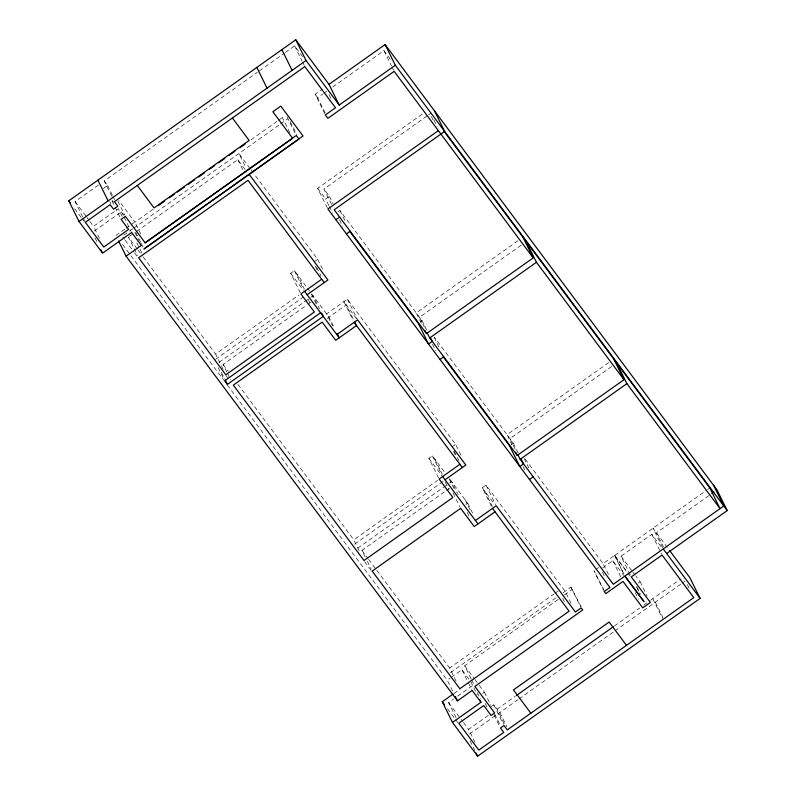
<?xml version="1.0" encoding="UTF-8"?>
<svg xmlns="http://www.w3.org/2000/svg" width="796" height="796" viewBox="0 0 796 796"><rect width="100%" height="100%" fill="white"/><g stroke="black" fill="none" stroke-linecap="round" stroke-linejoin="round"><path stroke-width="0.6" stroke-dasharray="3.98 2.98" d="M82.635 216.85L75.103 201.597L98.943 184.692M111.739 196.204L104.196 180.961L257.347 72.327M259.377 70.884L284.451 53.103M285.376 52.446L294.6 45.899L302.639 56.685M103.301 188.503L107.569 185.478L104.196 180.961M99.46 238.322L93.54 226.343L118.365 208.721L122.136 216.353M94.366 231.019L121.46 211.796L123.678 214.781M115.888 235.507L125.012 229.039M126.027 228.313L130.076 225.437M131.091 224.721L134.832 222.064L140.852 234.163M289.933 132.833L282.301 117.46L285.117 115.47M324.818 113.858L315.126 94.256L322.509 89.023M153.111 209.288L134.922 222.184L118.803 200.542M251.078 139.797L277.346 121.171M278.351 120.455L282.301 117.46M132.703 228.84L122.196 236.293L124.415 239.268M133.658 228.163L279.505 124.713M280.51 123.997L287.605 118.972M325.196 112.903L317.654 97.649L322.678 94.097M323.683 93.381L326.698 91.242M332.718 86.973L383.921 50.655L391.284 60.536M129.221 236.492L132.504 234.163M136.633 231.417L237.805 159.658L246.641 171.518M327.345 207.905L317.654 188.294L425.074 112.107M331.504 204.333L323.962 189.08L427.661 115.529M428.666 114.823L430.676 113.39M328.877 205.557L325.644 199.02L329.395 196.363L323.962 189.08M338.071 211.855L339.942 210.532L422.059 320.698L427.442 331.594M300.39 292.868L290.699 273.267L294.381 270.65L306.808 287.326M314.002 261.904L317.684 259.297L253.815 173.588M223.159 369.344L215.616 354.091L299.117 294.868M215.467 359.374L303.276 297.087M219.169 362.27L310.012 297.833M311.017 297.117L313.037 295.684L319.495 308.758M226.85 372.06L223.089 364.439L306.878 304.997M307.893 304.281L310.918 302.142M460.983 455.232L455.601 444.347L347.384 299.137L326.599 313.883L332.519 325.863M327.246 318.37L346.28 304.868L353.812 320.121M517.917 240.77L416.238 312.898L422.159 324.877M521.181 245.148L419.502 317.266L424.348 327.076M420.179 322.032L422.059 320.698M438.566 477.958L428.885 458.347L432.397 455.849L444.944 472.685M452.078 446.845L455.601 444.347M359.175 550.713L353.792 539.817L437.581 480.376M608.701 362.588L507.022 434.706L512.942 446.695M354.698 544.126L443.521 481.122M611.627 366.518L509.947 438.636L515.868 450.616M357.722 548.175L448.556 483.739M449.571 483.023L451.591 481.59L458.048 494.664M365.175 556.921L361.941 550.384L445.392 491.192M446.397 490.475L449.412 488.336M511.43 444.466L513.301 443.143L434.278 337.106M491.411 506.226L482.257 487.709L485.958 485.082L565.13 591.299L571.588 604.373M465.859 504.545L467.71 503.231L448.566 477.54M456.078 681.097L449.621 668.023L553.827 594.115M554.842 593.398L557.877 591.239M608.462 574.483L603.079 563.588L614.562 555.439L628.532 574.185M623.885 573.906L614.741 555.389L706.778 490.097M707.793 489.381L709.823 487.938M450.466 672.63L557.081 597.01M563.11 592.731L570.941 587.179L581.11 606.701M595.905 569.468L598.761 567.439M471.132 678.829L464.675 665.755L558.394 599.279M564.444 594.99L572.503 589.269M602.652 567.886L612.771 560.712L623.726 575.418M630.203 574.692L621.049 556.175L651.834 534.335L662.163 548.205M452.655 691.057L447.272 680.162L450.208 678.083M451.183 677.386L461.929 669.764L469.262 679.605M708.918 495.6L656.431 532.832L663.436 546.991M454.048 693.406L459.939 689.227M456.118 717.803L448.586 702.55L453.571 699.017M457.561 696.182L473.52 684.858M482.635 693.485L484.406 692.231L479.291 685.366M638.223 583.13L640.133 581.777L635.725 575.866M491.132 706.689L493.779 704.818L497.062 709.216L504.594 724.46M475.053 742.479L468.595 729.405L488.545 715.256M497.062 709.216L515.261 696.301M614.363 626.014L639.636 608.074M643.685 605.209L649.755 600.91M650.76 600.184L680.59 579.03M469.441 734.071L518.017 699.614M519.032 698.898L613.955 631.566M614.96 630.85L680.998 584.005M681.993 583.309L684.948 581.209M667.337 547.459L653.009 528.236L662.7 547.847M315.126 94.256L317.654 97.649M621.049 556.175L632.054 570.941M632.79 571.926L634.989 574.881M614.741 555.389L627.208 572.125M627.945 573.11L630.143 576.065M525.201 459.103L603.079 563.588M317.654 188.294L325.644 199.02M250.103 168.603L238.959 153.658L245.954 167.817M250.839 169.598L253.068 172.593M356.618 318.748L343.862 301.634L353.016 320.151M482.257 487.709L494.425 504.037M307.515 288.281L309.634 291.127M311.694 293.883L329.007 317.116L333.852 326.927M428.885 458.347L441.909 475.829M290.699 273.267L303.435 290.351M464.675 665.755L474.167 678.5M474.904 679.486L478.555 684.391M112.246 200.512L113.609 202.333M137.27 248.969L128.405 237.069L137.559 255.586M138.016 249.964L142.444 255.914M143.19 256.899L215.616 354.091M361.941 550.384L367.891 558.364M368.628 559.359L376.06 569.329M376.806 570.324L449.621 668.023M223.089 364.439L228.283 371.414M237.934 384.368L353.792 539.817M125.151 240.253L134.007 252.143M134.743 253.128L136.962 256.103M226.034 375.622L228.263 378.607M364.608 561.558L371.284 570.513M122.574 244.481L223.626 380.07M227.338 385.055L447.272 680.162M448.586 702.55L462.665 721.445M463.401 722.44L468.595 729.405M75.103 201.597L86.157 216.442M86.903 217.437L89.112 220.402M89.849 221.387L93.54 226.343M74.675 208.721L81.311 217.616M82.048 218.601L84.257 221.567M447.442 708.709L454.844 718.639M455.581 719.624L457.8 722.599M687.336 584.543L690.033 589.985M651.834 534.335L661.526 553.946M433.91 119.927L437.133 126.464M431.342 116.485L433.492 120.843M383.921 50.655L391.453 65.899M391.99 66.993L393.612 70.257M655.357 602.204L662.889 617.447M652.79 598.751L662.471 618.363M640.133 581.777L647.128 595.935M637.049 587.518L640.273 594.055M636.372 586.533L640.133 594.154M635.188 592.632L638.422 599.169M614.562 555.439L623.716 573.956M612.771 560.712L620.84 577.05M602.403 572.215L604.562 576.573M604.174 590.343L594.005 570.822L603.696 590.423M524.057 458.297L528.902 468.098M513.301 443.143L518.146 452.944M523.002 466.406L525.698 471.849M329.046 94.684L331.196 99.042M570.941 587.179L580.632 606.781M294.6 45.899L302.142 61.153M302.679 62.237L304.291 65.511M434.079 337.196L439.462 348.091M562.653 598.144L564.802 602.502M432.487 344.21L435.71 350.747M485.958 485.082L495.649 504.684M484.794 491.112L492.336 506.365M339.942 210.532L345.872 222.512M329.395 196.363L333.156 203.995M454.237 451.203L459.083 461.003M339.434 219.726L342.658 226.253M453.441 451.233L456.128 456.675M290.232 121.519L296.689 134.594M287.127 116.982L295.744 134.415M329.415 206.652L332.648 213.179M467.71 503.231L473.093 514.126M465.172 499.828L471.093 511.808M467.242 512.395L469.929 517.838M449.103 478.625L455.023 490.615M453.113 493.072L460.108 507.231M434.815 459.093L442.347 474.336M432.397 455.849L441.551 474.366M445.322 482.247L449.093 489.868M347.384 299.137L357.076 318.748M317.684 259.297L323.067 270.182M316.699 267.347L321.007 276.063M315.256 266.143L317.942 271.585M311.425 294.261L316.808 305.147M296.898 274.033L304.44 289.286M294.381 270.65L303.525 289.167M307.913 298.928L310.062 303.286M237.805 159.658L243.725 171.637M499.838 712.5L506.843 726.668M493.779 704.818L503.47 724.42M484.406 692.231L490.863 705.306M494.605 713.893L500.525 725.872M494.017 714.937L499.4 725.833M485.182 703.445L487.868 708.898M471.67 679.913L473.819 684.271M477.282 692.49L480.515 699.027M470.735 681.575L477.192 694.639M461.929 669.764L467.849 681.744M468.396 682.839L471.62 689.376M470.108 740.947L474.953 750.757M367.324 561.279L371.095 568.901M227.387 373.155L230.621 379.692M221.457 372.409L224.691 378.946M218.233 367.712L223.616 378.607M135.808 232.522L140.653 242.322M141.191 243.417L143.439 247.894M134.862 232.342L138.623 239.974M117.848 201.099L124.843 215.258M121.46 211.796L123.609 216.154M124.156 217.248L131.151 231.407M136.803 242.88L142.275 253.894M107.569 185.478L112.415 195.279M112.952 196.373L114.564 199.637M111.967 200.861L114.654 206.303M115.191 207.398L120.574 218.293M109.758 201.577L110.833 203.756M95.052 237.885L97.202 242.243M83.172 217.935L84.784 221.208"/><path stroke-width="1.19" d="M669.526 550.384L689.883 577.707L700.112 598.403L477.64 756.2L452.496 722.46L480.963 702.271L472.157 690.46L457.501 700.858L126.116 256.203L141.32 245.417L131.688 232.492L102.584 253.138L79.013 221.507L68.784 200.811L295.784 39.8L328.987 84.356L339.215 105.052L395.323 65.242L385.095 44.556L328.987 84.356M79.013 221.507L306.012 60.496L295.784 39.8M158.155 205.706L164.215 201.408M169.269 197.826L174.314 194.244M177.349 192.095L184.423 187.08M188.463 184.214L194.523 179.916M198.562 177.05L204.622 172.752M209.666 169.17L214.721 165.588M218.761 162.722L224.82 158.424M228.86 155.558L234.919 151.26M239.974 147.678L245.019 144.096M145.061 242.76L296.281 135.499L298.938 139.071L143.976 248.979L303.037 135.977L280.789 106.117L272.849 111.748L292.62 138.275L145.151 242.88L125.38 216.353L121.111 219.378L128.594 229.417L103.769 247.039L85.331 222.293L110.156 204.681L113.529 209.199L117.798 206.174L114.425 201.657L304.828 66.595L335.504 107.749L325.355 114.952L327.882 118.345L394.149 71.351L533.181 257.894L426.467 333.594L334.191 209.776L444.646 131.43L434.427 110.734M438.337 130.644L327.882 208.99L609.945 587.458L604.234 591.518L605.796 593.607L622.999 581.408L642.73 607.885L650.362 602.472L631.278 576.871L662.063 555.031L693.794 597.617L507.291 729.912L504.007 725.504L500.475 728.012L503.759 732.41L478.824 750.101L458.814 723.246L483.749 705.555L491.102 715.435L494.634 712.927L474.904 686.45L582.732 609.965L581.17 607.875L575.359 611.995L496.187 505.778L475.401 520.514M335.872 219.716L339.623 217.059M346.429 233.885L350.17 231.228M321.713 279.217L300.928 293.963L314.37 312.002L225.845 374.787L138.633 257.765L248.034 180.354L324.231 282.6M307.127 294.729L327.912 279.983L249.188 174.354M320.569 312.768L224.691 380.786L227.377 384.398L323.266 316.38L321.644 313.117M336.827 334.579L357.613 319.833L465.829 465.043L445.044 479.779M356.499 325.564L335.713 340.31L322.151 322.111L233.318 385.135L364.021 560.513L452.864 497.5L439.113 479.043L459.899 464.297M613.736 359.016L623.965 379.712L517.251 455.402L429.731 337.962L536.434 262.272L526.206 241.576M440.019 359.464L443.76 356.797M713.564 485.281L723.793 505.977L624.969 576.085L644.044 601.677L624.79 576.135L613.308 584.284L520.176 459.332L626.89 383.642L616.661 362.946M529.459 479.471L533.211 476.814M495.022 511.808L474.237 526.554L460.645 508.326L372.17 571.08L459.849 688.719L569.11 611.219L492.485 508.405M711.942 493.46L713.962 492.027M452.496 722.46L442.268 701.764L453.063 694.102M666.66 553.518L727.216 510.574L716.987 489.878L385.095 44.556M516.276 695.585L613.348 626.731M395.323 65.242L727.216 510.574M443.959 131.221L709.823 487.938L720.052 508.634L626.89 383.642M536.434 262.272L623.965 379.712M306.012 60.496L339.215 105.052M663.237 548.932L700.112 598.403M349.514 231.049L418.308 323.355L428.537 344.051L432.288 341.394L430.666 338.131M443.083 356.598L509.559 445.8L519.788 466.496L523.529 463.829L521.38 459.481M626.492 645.357L609.119 622.054L513.48 689.883L530.852 713.196M232.392 117.977L249.148 140.464L154.056 207.925L137.29 185.438M354.091 322.33L462.307 467.541M304.609 291.346L339.235 337.812L337.086 333.454M442.626 476.545L477.938 523.927M68.784 200.811L70.257 202.791M442.268 701.764L444.486 704.739M522.952 237.198L533.181 257.894M518.027 454.974L520.176 459.332M515.639 452.138L517.251 455.402M427.034 332.519L429.731 337.962M424.855 330.32L426.467 333.594M281.884 49.66L292.112 70.347M256.81 67.441L267.038 88.137M354.887 322.3L355.961 324.479M479.879 700.092L480.963 702.271M455.352 696.5L457.501 700.858M476.028 752.936L477.64 756.2M225.228 380.04L227.377 384.398M97.888 180.175L108.117 200.861M118.574 240.949L126.116 256.203M100.973 249.864L102.047 252.043"/></g></svg>
